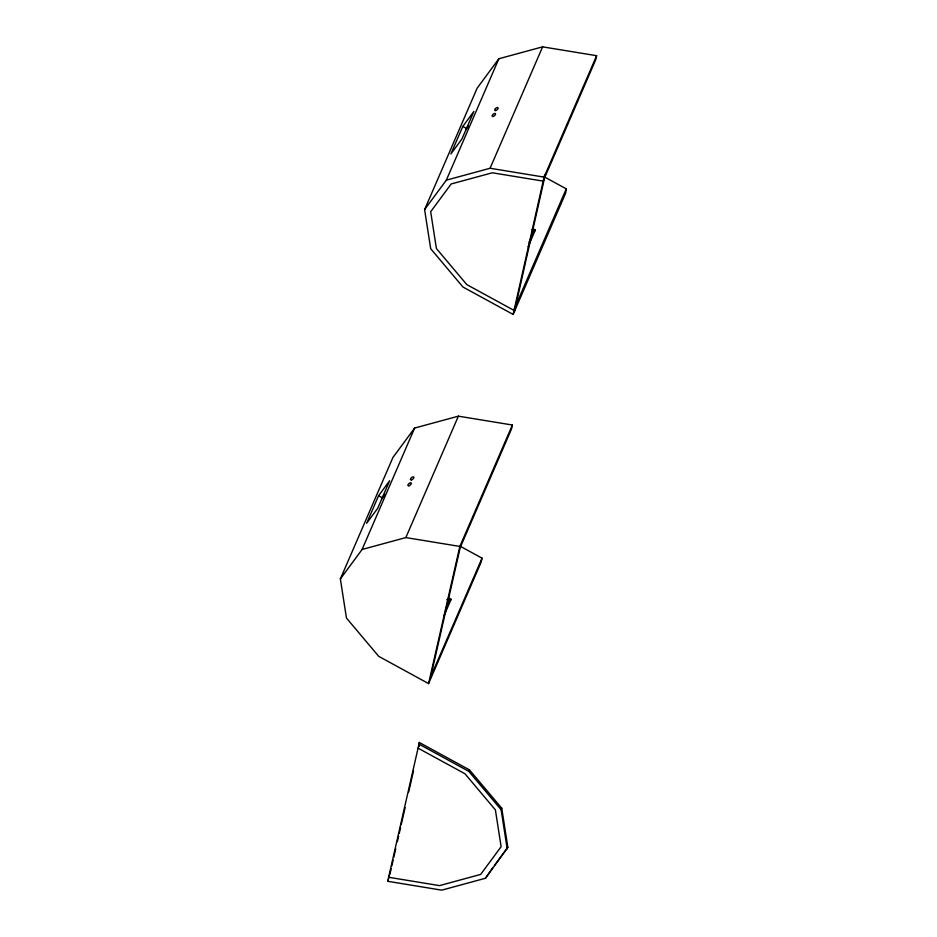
<?xml version="1.0" encoding="UTF-8"?>
<svg xmlns="http://www.w3.org/2000/svg" width="937" height="937" viewBox="0 0 937 937"><rect width="100%" height="100%" fill="white"/><g stroke="black" fill="none" stroke-linecap="round" stroke-linejoin="round"><path stroke-width="1.41" d="M418.066 748.148L419.296 742.479L469.46 769.886L501.74 808.198L507.842 847.329L485.46 878.262L441.725 890.15L387.707 881.295L418.066 748.148L464.986 773.786L495.38 809.861L501.119 846.697L480.658 874.42L439.476 885.617L388.621 877.278L389.253 875.802L388.644 878.473M419.296 742.479L418.71 746.672L419.354 745.184M513.148 314.445L544.092 177.116L596.635 55.705L542.617 46.85L498.871 58.738L477.144 88.195L424.602 209.607L430.692 248.727L462.983 287.038L513.148 314.445L565.69 193.045L566.264 188.852L543.437 176.379M514.425 311.494L545.381 174.153M428.572 683.588L459.856 546.435L512.398 425.023L458.38 416.169L414.634 428.057L392.908 457.514L340.365 578.925L346.456 618.045L378.747 656.357L428.572 683.588L481.114 562.188L482.028 558.171L460.477 546.388M389.897 874.326L391.197 868.646M391.842 865.811L393.13 860.131M393.786 857.296L395.73 848.781M397.347 841.684L398.635 836.003M399.291 833.169L400.579 827.488M401.223 824.654L405.112 807.624M408.673 792.011L413.522 770.729M512.398 425.023L511.485 429.041L460.231 547.489L430.774 676.619L482.028 558.171M596.635 55.705L595.721 59.722L543.179 181.122L492.323 172.783L451.142 183.98L430.68 211.715L436.408 248.551L466.813 284.614L513.734 310.252L566.264 188.852M462.808 126.425L450.884 153.961L461.953 138.957L473.876 111.421L462.808 126.425L466.427 128.404L468.137 126.097M466.427 128.404L465.794 129.88L468.348 126.425M424.602 209.607L446.34 180.15L498.871 58.738M446.34 180.15L490.074 168.262L542.617 46.85M378.571 495.743L366.648 523.279L377.716 508.276L389.64 480.74L378.571 495.743L382.191 497.723L384.744 494.267M340.365 578.925L362.104 549.469L414.634 428.057M529.077 242.214L533.621 231.72M528.081 246.806L535.355 229.987L532.813 228.605M362.104 549.469L405.838 537.58L458.38 416.169M445.415 610.221L449.385 601.05L446.844 599.657M443.833 616.124L451.119 599.317L448.577 597.923M387.707 881.295L388.34 879.808M507.198 848.805L501.108 809.685L468.816 771.374L469.46 769.886M501.108 809.685L501.74 808.198M485.46 878.262L492.792 867.721M535.355 229.987L534.558 231.064L532.029 229.67M381.546 499.21L384.955 494.584M451.119 599.317L450.322 600.383L447.792 599.001M494.467 865.448L507.842 847.329M490.074 168.262L544.092 177.116M405.838 537.58L459.856 546.435M418.652 743.955L468.816 771.374M495.755 110.543A2.073 0.996 -40.1 0 0 498.097 107.942A2.073 0.996 -40.1 0 0 495.345 108.692A2.073 0.996 -40.1 0 0 495.755 110.543M493.19 116.457A2.073 0.996 -40.1 0 0 495.532 113.869A2.073 0.996 -40.1 0 0 492.78 114.619A2.073 0.996 -40.1 0 0 493.19 116.457M411.519 479.861A2.073 0.996 -40.1 0 0 413.861 477.261A2.073 0.996 -40.1 0 0 411.097 478.011A2.073 0.996 -40.1 0 0 411.519 479.861M408.954 485.776A2.073 0.996 -40.1 0 0 411.296 483.187A2.073 0.996 -40.1 0 0 408.544 483.937A2.073 0.996 -40.1 0 0 408.954 485.776"/></g></svg>
